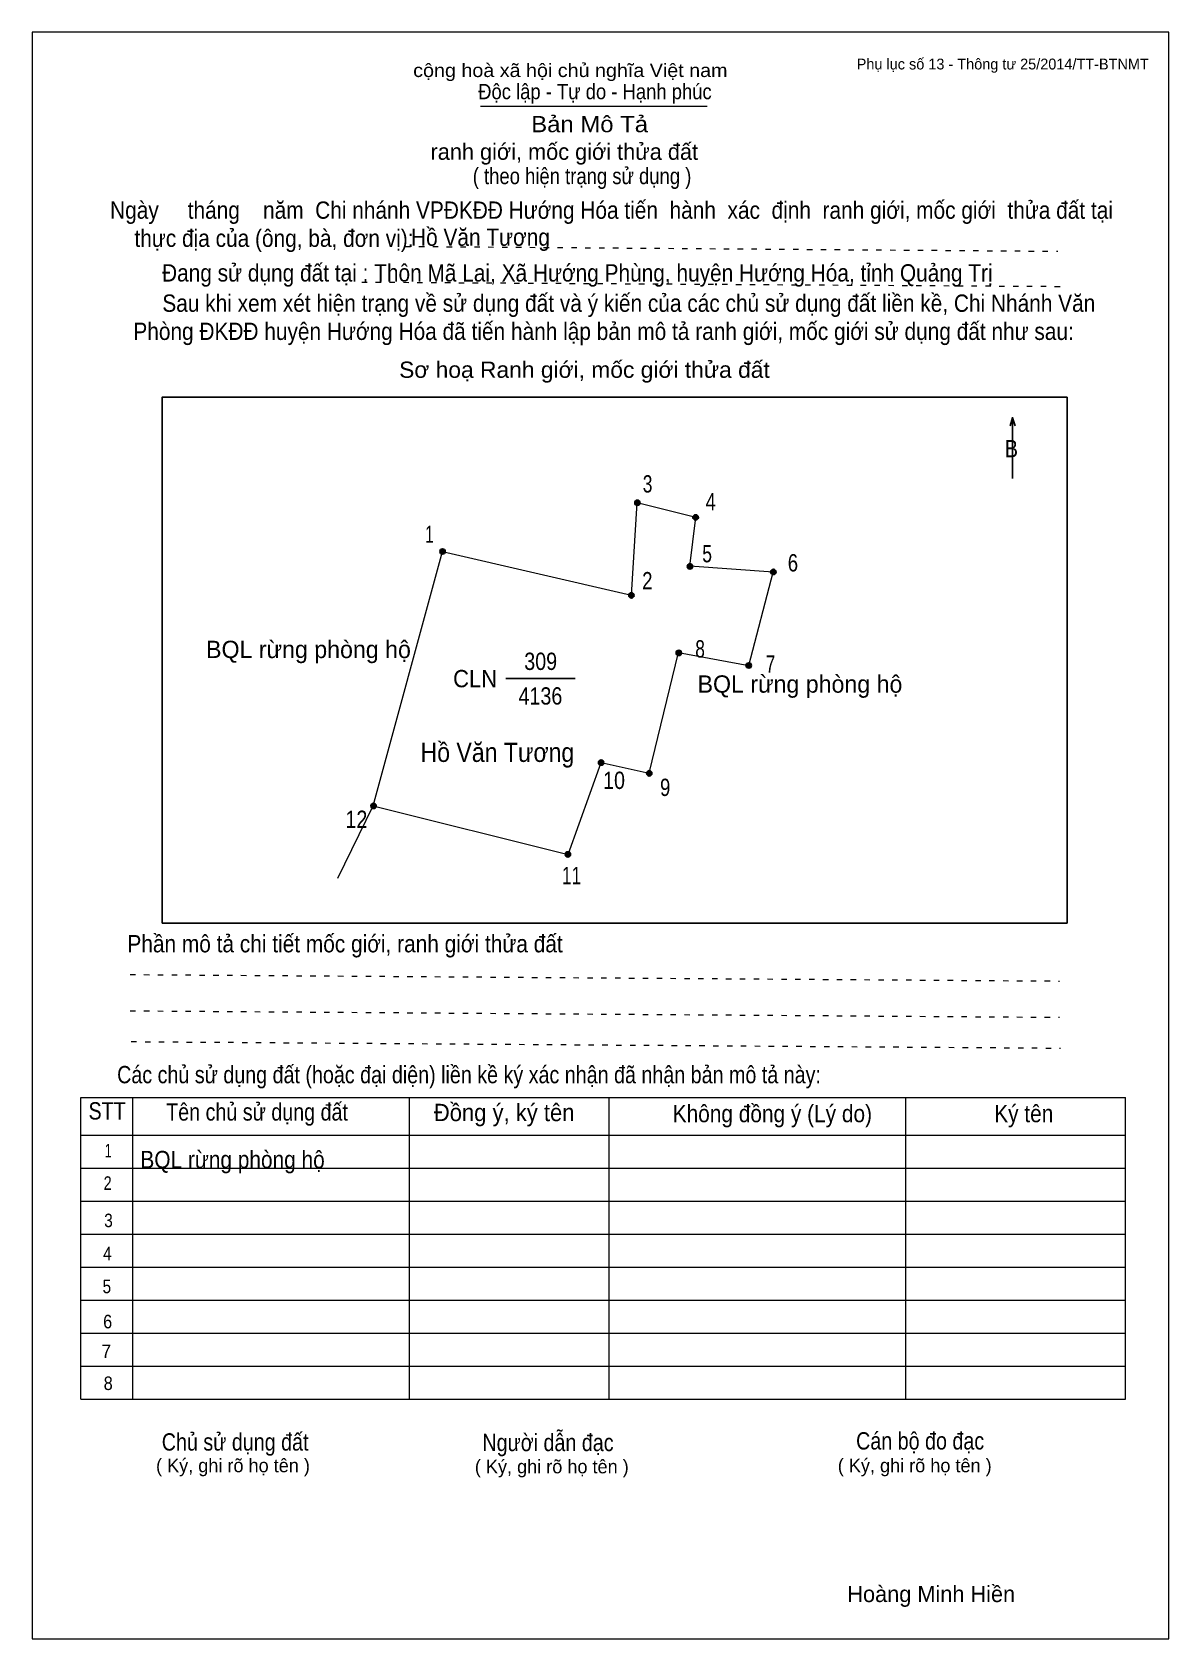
# Model space of a CAD drawing. Header units: centimetres. Extents: x 0 to 21, y 0 to 29.7.
import ezdxf
from ezdxf.enums import TextEntityAlignment as Align

# ---------------------------------------------------------------- set-up
doc = ezdxf.new("R2010")
doc.units = ezdxf.units.CM
doc.header["$LTSCALE"] = 0.13
doc.linetypes.add('DOTTED', pattern=[1.5, 0.3, -1.2])
for name, color, linetype, lineweight in [('1', 7, 'Continuous', 13), ('32', 7, 'Continuous', 25), ('33', 7, 'Continuous', 25), ('6', 7, 'Continuous', 13), ('62', 7, 'Continuous', 13)]:
    doc.layers.add(name, color=color, linetype=linetype, lineweight=lineweight)
for name, color, linetype in [('2', 7, 'Continuous'), ('34', 7, 'Continuous'), ('63', 7, 'Continuous')]:
    doc.layers.add(name, color=color, linetype=linetype)

msp = doc.modelspace()

# ---------------------------------------------------------------- hatches: boundary and pattern name
at = {"layer": '32'}
for points in [[(11.2316, 21.0004, 1), (11.1316, 21.0004, 1)], [(12.3077, 20.7304, 1), (12.2077, 20.7304, 1)], [(7.6317, 20.0998, 1), (7.5317, 20.0998, 1)], [(12.2022, 19.8235, 1), (12.1022, 19.8235, 1)], [(13.7436, 19.722, 1), (13.6436, 19.722, 1)], [(11.1206, 19.2882, 1), (11.0206, 19.2882, 1)], [(11.996, 18.2263, 1), (11.896, 18.2263, 1)], [(13.2894, 17.9925, 1), (13.1894, 17.9925, 1)], [(10.5617, 16.1976, 1), (10.4617, 16.1976, 1)], [(11.4512, 15.9992, 1), (11.3512, 15.9992, 1)], [(6.3564, 15.3962, 1), (6.2564, 15.3962, 1)], [(9.9469, 14.5004, 1), (9.8469, 14.5004, 1)]]:
    msp.add_hatch(color=256, dxfattribs=at).paths.add_polyline_path(points)

# ---------------------------------------------------------------- linework, layer by layer
at = {"layer": '1'}
msp.add_lwpolyline([(21, 0), (21, 29.7), (0, 29.7), (0, 0)], close=True, dxfattribs=at)
at = {"layer": '32'}
for centre in [(11.1816, 21.0004), (12.2577, 20.7304), (7.5817, 20.0998), (12.1522, 19.8235), (13.6936, 19.722), (11.0706, 19.2882), (11.946, 18.2263), (13.2394, 17.9925), (10.5117, 16.1976), (11.4012, 15.9992), (6.3064, 15.3962), (9.8969, 14.5004)]:
    msp.add_circle(centre, 0.05, dxfattribs=at)
at = {"layer": '33'}
msp.add_line((8.75, 17.75), (10.03, 17.75), dxfattribs=at)
at = {"layer": '6'}
msp.add_line((5.65, 14.06), (6.3, 15.4), dxfattribs=at)
for points in [[(6.3, 15.4), (7.58, 20.1), (11.07, 19.29), (11.18, 21)], [(6.3, 15.4), (9.9, 14.5), (10.51, 16.2), (11.4, 16), (11.94, 18.23), (13.24, 17.99), (13.69, 19.72), (12.15, 19.83), (12.26, 20.73), (11.18, 21)]]:
    msp.add_lwpolyline(points, dxfattribs=at)
at = {"layer": '62'}
for p, q in [((8.28, 28.33), (12.47, 28.33)), ((0.9, 10.01), (20.2, 10.01)), ((0.9, 4.43), (0.9, 10.01)), ((1.86, 4.43), (1.86, 10.01)), ((6.97, 4.43), (6.97, 9.99)), ((10.66, 4.43), (10.66, 9.99)), ((16.14, 4.43), (16.14, 10.01)), ((20.2, 4.43), (20.2, 10.01)), ((0.9, 9.31), (20.2, 9.31)), ((0.9, 8.7), (20.2, 8.7)), ((0.9, 8.09), (20.2, 8.09)), ((0.9, 7.48), (20.2, 7.48)), ((0.9, 6.87), (20.2, 6.87)), ((0.9, 6.26), (20.2, 6.26)), ((0.9, 5.65), (20.2, 5.65)), ((0.9, 5.04), (20.2, 5.04)), ((0.9, 4.43), (20.2, 4.43))]:
    msp.add_line(p, q, dxfattribs=at)
at = {"layer": '62', "linetype": 'DOTTED'}
for p, q in [((6.89, 25.74), (18.95, 25.65)), ((6.09, 25.08), (19.04, 25)), ((1.81, 12.28), (18.98, 12.16)), ((1.81, 11.61), (18.98, 11.49)), ((1.83, 11.04), (19, 10.92))]:
    msp.add_line(p, q, dxfattribs=at)
at = {"layer": '62', "lineweight": 25}
for p, q in [((18.11, 22.58), (18.11, 21.45)), ((18.11, 22.57), (18.07, 22.42)), ((18.11, 22.57), (18.16, 22.42))]:
    msp.add_line(p, q, dxfattribs=at)
msp.add_lwpolyline([(2.4, 13.23), (19.12, 13.23), (19.12, 22.95), (2.4, 22.95)], close=True, dxfattribs=at)

# ---------------------------------------------------------------- texts
at = {"layer": '2', "width": 0.9}
msp.add_text('Hồ Văn Tương', height=0.3542, dxfattribs=at).set_placement((8.595, 16.21), align=Align.CENTER)
at = {"layer": '32'}
for s, width, p in [('3', 0.75, (11.37, 21.19)), ('4', 0.8, (12.535, 20.86)), ('1', 0.65, (7.34, 20.26)), ('5', 0.75, (12.47, 19.9)), ('6', 0.8, (14.055, 19.73)), ('2', 0.8, (11.365, 19.4)), ('8', 0.75, (12.34, 18.14)), ('7', 0.75, (13.64, 17.86)), ('10', 0.85, (10.75, 15.71)), ('9', 0.8, (11.695, 15.58)), ('12', 0.85, (5.99, 14.99)), ('11', 0.75, (9.965, 13.95))]:
    msp.add_text(s, height=0.32, dxfattribs=dict(at, width=width)).set_placement(p, align=Align.CENTER)
at = {"layer": '33'}
for p in [(5.105, 18.13), (14.185, 17.49)]:
    msp.add_text('BQL rừng phòng hộ', height=0.32, dxfattribs=at).set_placement(p, align=Align.CENTER)
at = {"layer": '33', "width": 0.85}
for s, p in [('309', (9.395, 17.91)), ('4136', (9.39, 17.27))]:
    msp.add_text(s, height=0.32, dxfattribs=at).set_placement(p, align=Align.CENTER)
at = {"layer": '33', "width": 0.95}
msp.add_text('CLN', height=0.32, dxfattribs=at).set_placement((8.59, 17.59), align=Align.RIGHT)
at = {"layer": '34', "width": 0.9}
for s, p in [('Hồ Văn Tương', (7, 25.75)), ('BQL rừng phòng hộ', (2, 8.7))]:
    msp.add_text(s, height=0.32, dxfattribs=at).set_placement(p)
at = {"layer": '62'}
for s, height, width, p in [('cộng hoà xã hội chủ nghĩa Việt nam', 0.2474, 1.1, (7.04, 28.87)), ('Độc lập - Tự do - Hạnh phúc', 0.2828, 0.9, (8.24, 28.46)), ('Bản Mô Tả', 0.3, 1.1, (9.22, 27.85)), ('( theo hiện trạng sử dụng )', 0.3, 0.85, (8.14, 26.89)), ('Ngày     tháng    năm  Chi nhánh VPĐKĐĐ Hướng Hóa tiến  hành  xác  định  ranh giới, mốc giới  thửa đất tại ', 0.32, 0.9, (1.44, 26.25)), ('thực địa của (ông, bà, đơn vị): ', 0.32, 0.9, (1.89, 25.73)), ('Đang sử dụng đất tại : Thôn Mã Lai, Xã Hướng Phùng, huyện Hướng Hóa, tỉnh Quảng Trị', 0.32, 0.9, (2.4, 25.09)), ('     Sau khi xem xét hiện trạng về sử dụng đất và ý kiến của các chủ sử dụng đất liền kề, Chi Nhánh Văn ', 0.32, 0.9, (1.87, 24.53)), ('Phòng ĐKĐĐ huyện Hướng Hóa đã tiến hành lập bản mô tả ranh giới, mốc giới sử dụng đất như sau:', 0.32, 0.9, (1.87, 24.01)), ('Sơ hoạ Ranh giới, mốc giới thửa đất', 0.3, 1.05, (6.78, 23.31)), ('B', 0.32, 0.85, (17.97, 21.84)), ('Phần mô tả chi tiết mốc giới, ranh giới thửa đất ', 0.32, 0.9, (1.76, 12.69)), ('Các chủ sử dụng đất (hoặc đại diện) liền kề ký xác nhận đã nhận bản mô tả này:', 0.32, 0.85, (1.57, 10.27))]:
    msp.add_text(s, height=height, dxfattribs=dict(at, width=width)).set_placement(p)
msp.add_text('ranh giới, mốc giới thửa đất', height=0.3, dxfattribs=at).set_placement((7.36, 27.34))
for s, height, width, p in [('STT', 0.32, 0.85, (1.385, 9.6)), ('Tên chủ sử dụng đất', 0.32, 0.85, (4.155, 9.58)), ('Đồng ý, ký tên', 0.32, 0.95, (8.72, 9.57)), ('Không đồng ý (Lý do)', 0.32, 0.9, (13.675, 9.55)), ('Ký tên', 0.32, 0.9, (18.32, 9.55)), ('1', 0.25, 0.7, (1.405, 8.9)), ('2', 0.25, 0.8, (1.395, 8.3)), ('3', 0.25, 0.85, (1.41, 7.61)), ('4', 0.25, 0.85, (1.39, 7)), ('5', 0.25, 0.85, (1.38, 6.39)), ('6', 0.25, 0.9, (1.395, 5.74)), ('7', 0.25, 0.95, (1.37, 5.19)), ('8', 0.25, 0.9, (1.405, 4.6)), ('Người dẫn đạc', 0.32, 0.85, (9.53, 3.47)), ('Chủ sử dụng đất', 0.32, 0.85, (3.75, 3.48)), ('Cán bộ đo đạc', 0.32, 0.85, (16.405, 3.5))]:
    msp.add_text(s, height=height, dxfattribs=dict(at, width=width)).set_placement(p, align=Align.CENTER)
for p in [(3.71, 3.08), (9.6, 3.06), (16.305, 3.08)]:
    msp.add_text('( Ký, ghi rõ họ tên )', height=0.25, dxfattribs=at).set_placement(p, align=Align.CENTER)
at = {"layer": '63'}
msp.add_text('Phụ lục số 13 - Thông tư 25/2014/TT-BTNMT', height=0.2, dxfattribs=at).set_placement((20.63, 29.01), align=Align.RIGHT)
msp.add_text('Hoàng Minh Hiền', height=0.3, dxfattribs=at).set_placement((16.61, 0.68), align=Align.CENTER)

doc.saveas('drawing.dxf')
